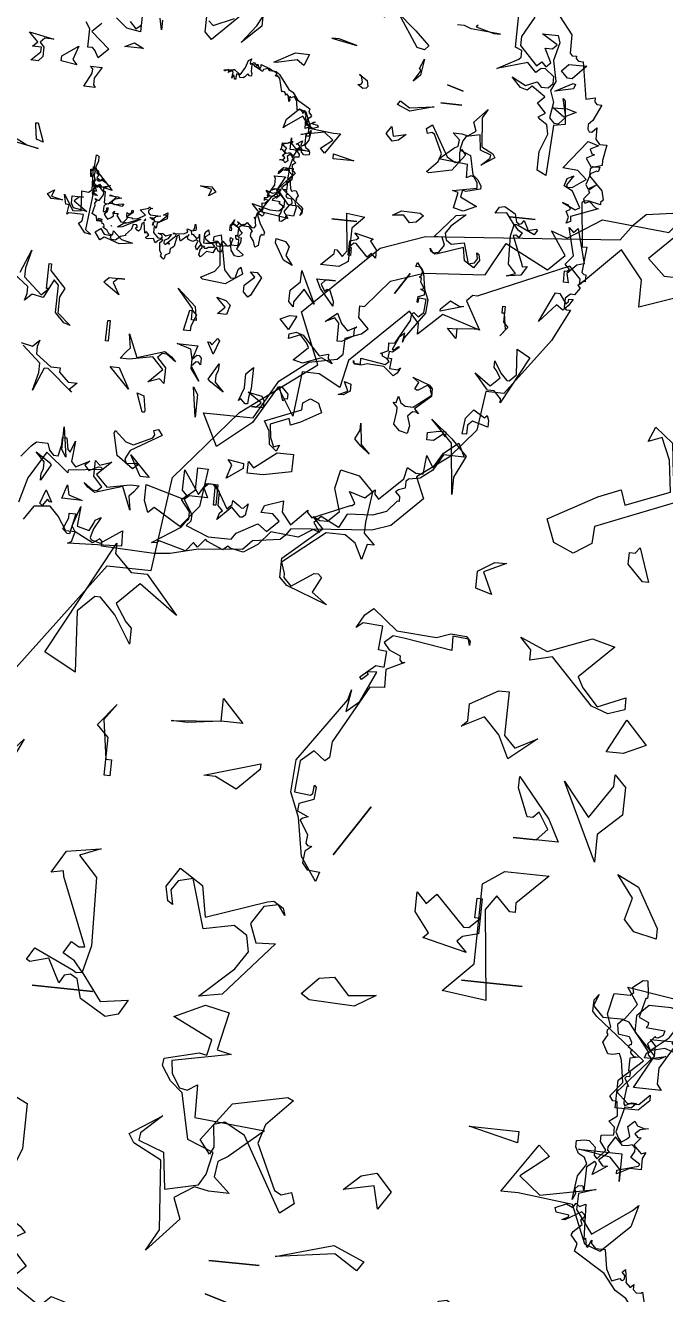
# Model space of a CAD drawing. Header units: metres. Extents: x 329311 to 330425, y 7396637 to 7397287.
# Drawn here: x 329850.169 to 329850.82, y 7397024.971 to 7397026.262 of the extents above; entities that cross this region are included whole.
import ezdxf

# ---------------------------------------------------------------- set-up
doc = ezdxf.new("R2010")
doc.units = ezdxf.units.M
doc.linetypes.add('CACHE2', pattern=[4.7625, 3.175, -1.5875])
doc.layers.get('0').update_dxf_attribs({"lineweight": 18})
for name, color, linetype, lineweight in [('ARBRE', 251, 'Continuous', 13), ('AXES+POTEAUX', 6, 'CACHE2', 13), ('PA6_TEXTO', 3, 'Continuous', 18)]:
    doc.layers.add(name, color=color, linetype=linetype, lineweight=lineweight)
doc.layers.add('VEGETAIS', color=3, linetype='Continuous')
doc.styles.add('200 Médio', font='arial.ttf', dxfattribs={"height": 0.75})
doc.styles.add('ARIAL', font='ARIAL', dxfattribs={"height": 0.2})
doc.dimstyles.new('AQ250', dxfattribs={"dimscale": 10, "dimtxt": 0.05, "dimasz": 0.03, "dimexe": 0.03, "dimexo": 0.025, "dimgap": 0.025, "dimtad": 1, "dimzin": 0, "dimdsep": 46, "dimtxsty": 'ARIAL', "dimblk": 'ARCHTICK', "dimcen": 0.09, "dimdle": 0.03, "dimclrt": 7, "dimadec": 0, "dimazin": 0, "dimtfac": 1, "dimtix": 1, "dimtmove": 2, "dimatfit": 3, "dimldrblk": 'OPEN90', "dimfxl": 1, "dimtvp": 1, "dimtolj": 1, "dimtzin": 0, "dimarcsym": 0})
pattern_1 = [(341.96263, (329827.33868, 7397103.38185), (0.0540704, 0.16604302), [0.127, -0.047625]), (71.96263, (329827.33868, 7397103.38185), (-0.16604302, 0.0540704), [0.127, -0.047625])]

# ---------------------------------------------------------------- blocks, each defined once
blk = doc.blocks.new('_ArchTick')
at = {"color": 0, "linetype": 'ByBlock', "const_width": 0.15}
blk.add_lwpolyline([(-0.5, -0.5), (0.5, 0.5)], dxfattribs=at)
blk = doc.blocks.new('*D15')
at = {"layer": 'Defpoints', "color": 0, "transparency": 16777216}
for p in [(329810.4416, 7397026.3875), (329868.8226, 7397007.3763), (329868.3823, 7397006.0244)]:
    blk.add_point(p, dxfattribs=at)
at = {"layer": 'PA6_TEXTO', "color": 0, "lineweight": -2, "transparency": 16777216}
for p, q in [((329810.3642, 7397026.1498), (329809.9085, 7397024.7504)), ((329809.7161, 7397025.1286), (329868.6676, 7397005.9315)), ((329868.7452, 7397007.1386), (329868.2895, 7397005.7392))]:
    blk.add_line(p, q, dxfattribs=at)
at = {"layer": 'PA6_TEXTO', "color": 0, "lineweight": -2, "transparency": 16777216, "xscale": 0.3, "yscale": 0.3, "zscale": 0.3}
for p, rotation in [((329810.0014, 7397025.0357), 161.9626347684521), ((329868.3823, 7397006.0244), 341.9626347684521)]:
    blk.add_blockref('_ArchTick', p, dxfattribs=dict(at, rotation=rotation))
at = {"layer": 'PA6_TEXTO', "color": 7, "transparency": 16777216, "insert": (329839.3878, 7397016.1319), "char_height": 0.75, "attachment_point": 5, "rotation": 341.9626, "style": '200 Médio'}
blk.add_mtext('\\A1;61.40', dxfattribs=at)
blk = doc.blocks.new('_Open90')
at = {"color": 0, "linetype": 'ByBlock', "lineweight": -2}
for p, q in [((-0.5, 0.5), (0, 0)), ((0, 0), (-1, 0)), ((0, 0), (-0.5, -0.5))]:
    blk.add_line(p, q, dxfattribs=at)
blk = doc.blocks.new('WMF26', base_point=(0, 0.0008))
at = {"color": 85}
for points in [[(7.3226, -0.1836), (7.3588, -0.2206), (7.4617, -0.1474), (7.7449, -0.2857), (7.8833, -0.2857), (8.0216, -0.4965), (8.1591, -0.6356), (8.4069, -0.6051), (8.5452, -0.3952)], [(1.3198, -8.9165), (1.0357, -8.5666), (1.0357, -8.2908), (0.9995, -8.2546), (0.9345, -8.2546), (0.9345, -8.2183), (0.8974, -8.1813), (0.825, -8.1813), (0.7237, -7.6214), (0.5846, -7.6577), (0.5846, -7.5918), (0.5483, -7.5556), (0.4759, -7.5556), (0.5846, -7.3078), (0.6496, -7.2427), (0.6496, -7.1703), (0.6208, -7.1332), (0.5846, -7.1332), (0.5121, -7.2065), (0.5121, -7.0319), (0.4462, -6.9595), (0.3376, -6.9595), (0.3738, -6.7191), (0.3738, -6.6458), (0.4759, -6.6096), (0.5121, -6.6096), (0.5483, -6.5734), (0.5483, -6.4713), (0.3376, -6.2605), (0.3013, -6.1222), (0.3376, -6.0851), (0.3376, -6.0489), (0.5121, -6.0851), (0.5846, -6.0851), (0.6208, -6.0489), (0.5483, -5.387), (0.4759, -5.387), (0.5121, -5.0016), (0.4759, -4.972), (0.4462, -4.972), (0.4462, -4.8633), (0.4759, -4.8633), (0.5483, -4.7975), (0.5121, -4.7612), (0.5846, -4.6517), (0.6496, -4.6517), (0.7237, -4.5867), (0.7237, -4.4484), (0.6866, -4.4122), (0.6208, -4.4122), (0.8612, -3.9239), (1.4943, -3.0512), (1.771, -3.0512), (1.8434, -2.4543), (2.2221, -2.0031), (2.6807, -1.654), (2.5424, -1.3338), (2.6445, -1.2317), (2.9936, -0.8826), (3.2694, -0.7805), (4.492, -0.6718), (4.5653, -0.5689), (4.6377, -0.4965), (5.0527, -0.4314), (5.191, -0.2857), (5.8604, -0.2206), (6.2753, -0.1111), (6.5223, -0.0815), (7.3226, -0.1111), (7.3226, -0.1836), (7.3226, -0.1836)]]:
    blk.add_lwpolyline(points, dxfattribs=at)
at = {"color": 63}
for points in [[(7.7449, -0.2857), (7.796, -0.3738), (7.6955, -0.6776), (7.7211, -0.3754), (7.5325, -0.326), (7.4749, -0.4438), (7.4617, -0.4932), (7.3736, -0.5442), (7.4699, -0.3623), (7.5062, -0.2231), (7.4881, -0.1918), (7.3481, -0.1548), (7.0303, -0.3746), (7.0221, -0.1433), (7.8404, -0.1029), (7.7836, -0.1358), (7.7449, -0.2857), (7.7449, -0.2857)], [(6.5001, -0.2462), (6.5734, -0.2462), (6.1518, -0.522), (6.0777, -0.6315), (6.0489, -0.6611), (6.0489, -0.7698), (6.188, -0.9443), (6.1156, -1.0094), (6.188, -1.0827), (6.188, -1.3955), (5.9402, -1.0464), (5.8381, -1.221), (5.7006, -1.221), (5.489, -0.8711), (5.4166, -0.9443), (5.4166, -1.0094), (5.3145, -0.9443), (5.2783, -0.9081), (5.2421, -0.9081), (5.1762, -0.9806), (5.2058, -0.806), (5.2421, -0.7698), (5.2783, -0.7698), (5.4166, -0.9081), (5.6274, -0.6973), (5.5903, -0.806), (5.5541, -0.8348), (5.6274, -0.9081), (5.6274, -1.1189), (5.7295, -1.221), (5.8019, -1.221), (5.8744, -1.1551), (5.8019, -1.0094), (6.0777, -1.0094), (6.1518, -0.9443), (6.0127, -0.7336), (6.0127, -0.6315), (6.0777, -0.5582), (5.7295, -0.4199), (5.3804, -0.4199), (5.3145, -0.522), (5.0016, -0.6973), (4.8559, -0.5944), (4.6814, -0.7698), (4.7909, -0.8711), (4.9654, -0.8711), (4.9292, -0.9806), (4.6517, -1.0827), (4.6517, -0.9081), (4.5068, -0.7336), (4.2664, -0.9806), (4.2664, -0.9443), (4.194, -0.8711), (3.6333, -1.1189), (3.6045, -1.1189), (3.5683, -1.1551), (3.6695, -1.3297), (3.4299, -1.2572), (3.2842, -1.3955), (3.2842, -1.3297), (3.2192, -1.2572), (2.8693, -1.6063), (2.833, -1.7808), (2.6947, -1.7084), (2.586, -1.7084), (2.5572, -1.9924), (2.4469, -1.8171), (2.3094, -2.0575), (2.1349, -2.2032), (2.0986, -2.232), (1.9957, -2.0287), (2.3094, -2.0287), (2.4469, -1.7808), (2.6223, -1.6433), (2.7968, -1.6063), (2.833, -1.5701), (2.833, -1.4688), (2.9343, -1.4317), (2.9722, -1.3955), (2.9055, -1.3297), (2.9055, -1.2572), (2.9343, -1.2572), (3.0808, -1.0827), (3.2842, -1.0094), (3.6695, -0.9806), (3.779, -0.7698), (4.0557, -0.9081), (4.1577, -0.806), (4.0557, -0.6611), (4.1577, -0.6973), (4.3685, -0.5582), (4.7909, -0.5944), (4.9654, -0.3837), (5.1762, -0.2462), (5.3804, -0.2824), (5.4166, -0.3112), (5.489, -0.2462), (5.7295, -0.3474), (5.7657, -0.3837), (5.8744, -0.2462), (5.9402, -0.3112), (6.0489, -0.1729), (6.4639, -0.2824), (6.5001, -0.2462), (6.5001, -0.2462)], [(8.6794, -1.3404), (8.5419, -1.5157), (8.4686, -1.5816), (8.2941, -1.5816), (8.2579, -1.4795), (8.192, -1.4062), (8.1195, -1.4062), (8.0833, -1.5816), (8.0833, -1.6903), (8.0175, -1.6903), (7.9812, -1.5157), (7.945, -1.4795), (7.8791, -1.654), (7.9088, -1.3404), (7.8429, -1.2679), (7.6321, -1.3774), (7.7046, -1.3041), (7.6321, -1.2317), (7.4938, -1.3041), (7.4576, -1.3041), (7.4205, -1.2679), (7.945, -1.2029), (7.945, -1.1666), (8.2941, -1.4424), (8.5419, -1.0275), (8.6432, -0.643)], [(5.3112, -1.5083), (5.5508, -1.3338), (5.4849, -1.5445), (5.5508, -1.6178), (5.3112, -1.5808), (5.3112, -1.5083), (5.3112, -1.5083)], [(7.2929, -1.8805), (7.1217, -1.724), (7.0023, -1.6894), (6.7191, -1.8286), (6.6969, -1.8747), (6.7183, -1.9373), (6.6499, -1.9611), (6.5816, -1.8772), (7.0394, -1.5997), (7.1077, -1.4671), (7.0838, -1.398), (6.943, -1.4169), (6.8969, -1.3947), (6.9801, -1.3264), (7.2279, -1.5017), (7.3102, -1.8426), (7.2929, -1.8805), (7.2929, -1.8805)], [(4.217, -2.4683), (4.52, -2.2962), (4.6624, -2.2378), (4.6945, -2.3316), (4.9712, -2.2188), (4.9457, -2.0188), (4.8847, -1.8821), (4.7991, -1.9175), (4.8386, -1.8228), (4.9522, -1.9109), (4.9778, -2.111), (5.065, -2.2584), (4.5184, -2.4856), (4.5126, -2.5934), (4.4031, -2.6651), (4.2747, -2.6116), (4.217, -2.4683), (4.217, -2.4683)], [(3.6695, -2.1307), (3.6045, -2.2682), (3.6045, -2.3786), (3.5683, -2.0575), (3.4299, -1.92), (3.5683, -2.0287), (3.6695, -2.1307), (3.6695, -2.1307)], [(2.586, -2.3415), (2.4107, -2.3786), (2.3094, -2.3786), (2.3094, -2.3053), (2.3456, -2.3415), (2.4839, -2.232), (2.586, -2.232), (2.586, -2.3415), (2.586, -2.3415)], [(6.1156, -2.2032), (6.188, -2.6618), (6.1156, -2.5523), (6.1156, -2.2032), (6.1156, -2.2032)], [(6.887, -2.2353), (6.887, -2.1991), (6.9233, -2.1991), (7.0262, -2.4831), (6.9233, -2.4469), (6.887, -2.2353), (6.887, -2.2353)], [(3.1064, -2.4148), (3.0817, -2.6074), (3.0817, -2.6766), (3.1508, -2.7466), (3.1064, -2.7466), (3.0817, -2.8446), (3.0323, -2.7466), (2.9631, -2.7013), (2.8437, -2.7013), (2.5819, -2.9137), (2.6066, -2.9829), (2.6066, -3.0076), (2.656, -3.057), (2.7943, -2.9631), (2.819, -2.9631), (2.8437, -2.9829), (2.7943, -3.0817), (2.8931, -3.1517), (2.6313, -3.057), (2.5819, -3.0076), (2.5819, -2.889), (2.819, -2.6766), (2.7499, -2.6074), (2.7943, -2.6272), (2.8437, -2.6272), (2.9129, -2.558), (2.8684, -2.4148), (2.8931, -2.2954), (3.0125, -2.3209), (3.1064, -2.4148), (3.1064, -2.4148)], [(2.0328, -2.6181), (1.9233, -2.7565), (1.7495, -2.6544), (1.7125, -2.6906), (1.6837, -2.6181), (1.6837, -2.5161), (1.9233, -2.5819), (1.9957, -2.5161), (1.9957, -2.3786), (2.0624, -2.3786), (2.0328, -2.6181), (2.0328, -2.6181)], [(8.8572, -3.0553), (8.6819, -3.0191), (8.5806, -3.1212), (8.6094, -3.0191), (8.6094, -2.9104), (8.3698, -2.7359), (8.2307, -2.7359), (8.2307, -2.67), (8.0858, -2.5317), (7.9475, -2.5317), (8.0561, -2.423), (8.0199, -2.3868), (8.4061, -2.7062), (8.4711, -2.7062), (8.6094, -2.3572), (8.5436, -2.6338), (8.5436, -2.7721), (8.821, -3.0191)], [(5.3433, -2.5885), (5.3433, -2.4872), (5.3804, -2.4872), (5.4528, -2.5523), (5.489, -2.5235), (5.4166, -2.7276), (5.4166, -2.9384), (5.3145, -3.0471), (5.3145, -2.7276), (5.3433, -2.5885), (5.3433, -2.5885)], [(7.1629, -2.5235), (7.4757, -2.8363), (7.3374, -2.8363), (7.1629, -2.5235), (7.1629, -2.5235)], [(4.7547, -2.698), (4.7547, -2.6247), (4.7909, -2.6247), (4.8197, -2.5885), (4.893, -2.8001), (4.8559, -2.8001), (4.7547, -2.698), (4.7547, -2.698)], [(5.8678, -2.8726), (5.8678, -2.7639), (5.7295, -2.6247), (5.9402, -2.7639), (5.9765, -2.8001), (5.8381, -3.0471), (5.8381, -2.9384), (5.8678, -2.8726), (5.8678, -2.8726)], [(6.6754, -3.15), (6.5659, -3.0759), (6.5001, -3.0109), (6.6392, -3.1121), (6.7117, -3.1121), (6.7767, -3.0471), (6.6392, -2.9022), (6.6392, -2.6618), (6.7117, -2.7276), (6.8862, -2.6618), (6.6754, -2.8726), (6.85, -3.0471), (7.1991, -2.9746), (7.3374, -2.9746), (7.2641, -3.0759), (7.1991, -3.15), (7.2353, -3.36), (7.0904, -3.0109), (6.6754, -3.15), (6.6754, -3.15)], [(6.2531, -3.0759), (6.188, -3.1426), (6.1518, -3.1426), (6.1156, -3.1055), (6.1156, -3.0035), (6.1518, -3.0397), (6.188, -3.0397), (6.2531, -2.9672), (6.1156, -2.7565), (6.2531, -2.931), (6.2531, -3.0759), (6.2531, -3.0759)], [(1.6475, -3.0759), (1.7495, -3.0759), (1.9595, -3.3163), (1.7125, -3.1426), (1.5742, -3.2801), (1.6475, -3.3896), (1.6837, -3.4258), (1.6837, -3.5271), (1.5742, -3.3534), (1.4721, -3.2513), (1.4359, -3.2513), (1.3346, -3.3534), (1.3634, -3.7387), (1.1601, -3.63), (1.538, -2.9022), (1.538, -2.9672), (1.6475, -3.0759), (1.6475, -3.0759)], [(6.2531, -3.0759), (6.2893, -3.2225), (6.5001, -3.2875), (6.188, -3.2875), (6.2531, -3.0759), (6.2531, -3.0759)], [(2.8569, -4.5002), (2.791, -4.3446), (2.805, -4.1405), (3.0874, -3.7321), (3.1055, -3.6671), (3.0825, -3.8054), (3.164, -3.7346), (3.2513, -3.5394), (3.1879, -3.5452), (3.1994, -3.56), (3.1607, -3.5946), (3.1484, -3.5806), (3.2406, -3.4991), (3.2933, -3.5032), (3.2999, -3.4036), (3.248, -3.3995), (3.2587, -3.2472), (3.1327, -3.2389), (3.0932, -3.2727), (3.1385, -3.1887), (3.192, -3.1426), (3.3493, -3.2669), (3.602, -3.2842), (3.6909, -3.2513), (3.7905, -3.2579), (3.8152, -3.2859), (3.8136, -3.3122), (3.8029, -3.2719), (3.7033, -3.2653), (3.7074, -3.355), (3.4077, -3.3106), (3.3311, -3.3023), (3.2776, -3.3493), (3.3147, -3.3912), (3.3871, -3.4225), (3.3879, -3.4464), (3.4003, -3.4604), (3.4209, -3.4612), (3.3056, -3.5172), (3.3106, -3.6316), (3.2183, -3.6382), (3.0183, -4.0046), (3.0117, -4.1042), (2.9837, -4.1289), (2.9104, -4.0738), (2.8289, -4.1446), (2.8149, -4.3438), (2.917, -4.3537), (2.931, -4.3413), (2.9351, -4.2887), (2.9475, -4.3027), (2.9401, -4.3784), (2.8495, -4.413), (2.8462, -4.4599), (2.9178, -4.4912), (2.8833, -4.5019), (2.8693, -4.5142), (2.9236, -4.6048), (2.9195, -4.6575), (2.9318, -4.6715), (2.959, -4.6731), (2.9187, -4.7077), (2.9112, -4.7835), (2.9458, -4.823), (3.0249, -4.8287), (3.0043, -4.8913), (2.9005, -4.7431), (2.8569, -4.5002), (2.8569, -4.5002)], [(5.9402, -3.1862), (6.0415, -3.36), (6.0127, -3.36), (5.9765, -3.3237), (5.904, -3.4258), (5.8678, -3.397), (5.9402, -3.1862), (5.9402, -3.1862)], [(6.2531, -3.7461), (6.3255, -3.5715), (6.3255, -3.4983), (6.4276, -3.4983), (6.3618, -3.8111), (6.3255, -3.8111), (6.2531, -3.7461), (6.2531, -3.7461)], [(6.3255, -3.8408), (6.5734, -4.1248), (6.2893, -3.877), (6.2531, -3.6662), (6.3255, -3.6662), (6.3255, -3.8408), (6.3255, -3.8408)], [(4.8477, -3.6769), (4.986, -3.8227), (4.8477, -3.8877), (4.739, -3.8877), (4.8477, -3.6769), (4.8477, -3.6769)], [(2.3094, -3.9494), (2.0986, -3.9783), (1.9957, -3.9783), (2.3094, -3.9494), (2.3094, -3.8045), (2.4469, -3.9494), (2.3094, -3.9494), (2.3094, -3.9494)], [(5.8381, -3.9132), (5.9765, -4.0515), (5.8381, -4.0153), (5.7657, -3.9494), (5.8019, -3.8045), (5.9402, -3.8045), (5.8381, -3.9132), (5.8381, -3.9132)], [(1.6219, -8.7782), (1.7965, -8.4653), (1.7965, -8.327), (1.5198, -8.043), (1.4466, -8.1154), (1.3815, -8.043), (1.3091, -8.1154), (1.4178, -8.327), (1.3091, -8.327), (1.2432, -8.3929), (1.4836, -8.5378), (1.2432, -8.5378), (1.207, -8.4291), (1.2728, -8.1525), (1.207, -7.8396), (1.2728, -7.6939), (1.207, -7.5193), (1.2432, -7.2789), (1.1708, -7.2065), (1.0975, -7.2065), (0.9962, -7.3152), (1.0687, -7.5918), (1.0324, -7.5556), (0.9962, -7.2065), (1.1708, -7.1703), (1.207, -6.4054), (1.3453, -6.4713), (1.3453, -6.7553), (1.2432, -7.0319), (1.2728, -7.1703), (1.3815, -7.2427), (1.4178, -7.2789), (1.3091, -7.344), (1.4466, -7.4905), (1.3453, -7.5918), (1.5561, -7.7301), (1.6219, -7.6643), (1.7306, -7.6939), (1.8689, -7.8396), (1.6582, -7.7301), (1.4836, -7.8034), (1.4178, -7.7301), (1.3091, -7.7301), (1.2432, -7.8034), (1.2432, -7.9055), (1.3815, -8.0142), (1.4466, -8.0142), (1.5198, -7.9417), (1.6582, -8.0792), (2.1167, -7.9417), (1.7965, -8.1154), (1.7677, -8.1525), (1.7677, -8.2546), (1.8689, -8.2908), (1.8689, -8.8869)], [(2.465, -8.5666), (2.4955, -8.5378), (2.2188, -8.4653), (2.1167, -8.4653), (2.5679, -8.5016), (2.6692, -8.5378), (2.7787, -8.5378)], [(1.6112, -4.2623), (1.6475, -4.2623), (1.6475, -4.3644), (1.6112, -4.3644), (1.6112, -4.1248), (1.538, -4.0515), (1.6475, -3.9132), (1.5742, -4.0153), (1.6112, -4.2623), (1.6112, -4.2623)], [(7.4938, -4.1767), (7.5663, -4.1042), (7.4576, -3.9289), (7.6684, -4.068), (7.7046, -4.1042), (7.6321, -4.1767), (7.3917, -4.1767), (7.4938, -4.1767), (7.4938, -4.1767)], [(4.6723, -4.3101), (4.8115, -4.0993), (4.8115, -4.0268), (4.8839, -4.0993), (4.8839, -4.273), (4.739, -4.4122), (4.739, -4.5867), (4.4986, -4.0993), (4.6723, -4.3101), (4.6723, -4.3101)], [(4.3603, -4.4846), (4.4253, -4.4122), (4.3603, -4.3101), (4.3241, -4.3463), (4.2878, -4.3463), (4.2146, -4.1717), (4.2146, -4.0993), (4.4253, -4.3463), (4.4986, -4.4846), (4.2146, -4.4846), (4.3603, -4.4846), (4.3603, -4.4846)], [(5.3351, -4.4122), (5.4734, -4.1355), (5.5096, -4.0993), (5.5821, -4.1717), (5.5821, -4.273), (5.4372, -4.4122), (5.5096, -4.4846), (5.4075, -4.4846), (5.3351, -4.4122), (5.3351, -4.4122)], [(0.811, -4.6484), (0.7015, -4.5027), (0.6644, -4.5398), (0.6644, -4.576), (0.5994, -4.576), (0.6644, -4.4739), (0.7377, -4.4006), (0.8398, -4.4739), (1.0868, -4.1899), (0.876, -4.6484), (0.811, -4.6484), (0.811, -4.6484)], [(3.304, -4.3875), (3.0973, -4.7127), (3.304, -4.3875), (3.304, -4.3875)], [(4.8889, -6.482), (4.8707, -6.4424), (4.8304, -6.4219), (4.8098, -6.3823), (4.8098, -6.342), (4.86, -6.3321), (4.8889, -6.3321), (4.9308, -6.3716), (4.9308, -6.4219), (4.9498, -6.4424), (5, -6.3823), (4.9605, -6.3321), (4.9605, -6.2918), (5.0395, -6.2819), (5.0395, -6.2317), (5, -6.1996), (5.0502, -6.1601), (5.0395, -6.0695), (5.0107, -6.0695), (4.9893, -6.0398), (5.0609, -5.9485), (5.0395, -5.8077), (5.0214, -5.7682), (4.9811, -5.7789), (4.9498, -5.7789), (4.9103, -5.7072), (4.9391, -5.6562), (4.9308, -5.6463), (4.9308, -5.6274), (4.9498, -5.606), (4.921, -5.5269), (4.9498, -5.3952), (5.0502, -5.3952), (5.0708, -5.3763), (5.0609, -5.345), (5.121, -5.2947), (5.1507, -5.2947), (5.1614, -5.3763), (5.1614, -5.4059), (5.1507, -5.4059), (5.121, -5.5269), (5.182, -5.5557), (5.182, -5.5771), (5.1712, -5.5878), (5.2915, -5.5961), (5.2832, -5.6274), (5.2519, -5.6463), (5.2412, -5.6463), (5.233, -5.6381), (5.2124, -5.6669), (5.191, -5.6891), (5.2124, -5.7286), (5.3227, -5.6381), (5.4232, -5.4767), (5.4232, -5.4454), (5.4421, -5.4265), (5.4026, -5.387), (5.4026, -5.3656), (5.4232, -5.345), (5.4635, -5.3656), (5.4734, -5.3763), (5.4923, -5.3557), (5.4421, -5.2248), (5.3631, -5.1037), (5.373, -5.0535), (5.4026, -5.0634), (5.4232, -5.0346), (5.4339, -4.8921), (5.4841, -4.8633), (5.5137, -4.9531), (5.564, -5.0239), (5.564, -5.0848), (5.5426, -5.1037), (5.6035, -5.1638), (5.7253, -5.1638), (5.755, -5.135), (5.736, -5.093), (5.6941, -5.0535), (5.7443, -5.0033), (5.7443, -4.9844), (5.7048, -4.9844), (5.7048, -4.9127), (5.755, -4.8123), (5.6545, -4.7324), (5.6545, -4.7118), (5.7146, -4.6904), (5.7756, -4.7011), (5.8365, -4.7826), (5.8447, -4.8419), (5.9657, -4.8337), (5.9765, -4.7621), (5.9954, -4.7324), (6.0267, -4.7407), (6.0662, -4.8016), (6.1074, -4.7118), (6.2078, -4.7217), (6.2893, -4.632), (6.3181, -4.6616), (6.2975, -4.7514), (6.2786, -4.7719), (6.2786, -4.7909), (6.3082, -4.8123), (6.3576, -4.7324), (6.3791, -4.7826), (6.3576, -4.8526), (6.3478, -4.8633), (6.3791, -4.8839), (6.4293, -4.8526), (6.4984, -4.8732), (6.519, -4.9234), (6.6096, -4.8419), (6.6203, -4.8419), (6.6409, -4.9234), (6.6705, -4.9127), (6.7001, -4.7514), (6.7314, -4.7217), (6.7602, -4.7118), (6.7602, -4.6402), (6.8212, -4.6007), (6.8319, -4.5505), (6.8418, -4.5398), (6.8607, -4.5505), (6.892, -4.5818), (6.8821, -4.6114), (6.9109, -4.6616), (6.9216, -4.7514), (6.9216, -4.7826), (6.8821, -4.8222), (6.901, -4.8419), (6.9718, -4.8016), (6.9718, -4.7909), (6.9932, -4.7719), (7.0229, -4.8337), (7.1019, -4.8222), (7.134, -4.8222), (7.1439, -4.8337), (7.1439, -4.8419), (7.1019, -4.8839), (7.1439, -4.9234), (7.1629, -4.9028), (7.1941, -5.0634), (7.2238, -5.0428), (7.2345, -4.9531), (7.2633, -4.9234), (7.2839, -4.9341), (7.3135, -4.9629), (7.2839, -4.9926), (7.3028, -5.0132), (7.353, -5.0132), (7.3744, -4.9424), (7.4543, -4.8526), (7.4543, -4.8337), (7.5259, -4.8123), (7.5967, -4.7514), (7.6552, -4.7514), (7.6766, -4.7826), (7.6659, -4.8222), (7.7054, -4.8337), (7.7367, -4.8839), (7.8059, -4.9234), (7.7869, -4.9424), (7.7976, -4.9737), (7.8273, -4.9844), (7.8273, -5.0033), (7.8775, -5.0132), (7.9071, -5.0132), (7.9178, -5.0741), (7.9886, -5.1136), (7.9574, -5.2437), (7.9681, -5.2758), (7.9384, -5.3153), (7.9681, -5.345), (7.9277, -5.326), (7.8989, -5.326), (7.8478, -5.4158), (7.8478, -5.4561), (7.9277, -5.5376), (7.9491, -5.5162), (7.9681, -5.5376), (7.9886, -5.5162), (7.9574, -5.4561), (7.9886, -5.4561), (8.0076, -5.4372), (7.9384, -5.3952), (8.0076, -5.3952), (8.0183, -5.4265), (7.9993, -5.5063), (8.0183, -5.5961), (7.9993, -5.6381), (8.0183, -5.6891), (8.0076, -5.7575), (8.0282, -5.7789), (8.0496, -5.7789), (8.0784, -5.7476), (8.0578, -5.6669), (8.0685, -5.6784), (8.0784, -5.7789), (8.0282, -5.7896), (8.0183, -6.0086), (7.9779, -5.9896), (7.9779, -5.9081), (8.0076, -5.8291), (7.9993, -5.7896), (7.9681, -5.7682), (7.9574, -5.7575), (7.9886, -5.7393), (7.9491, -5.6973), (7.9779, -5.6669), (7.9178, -5.6274), (7.8989, -5.6463), (7.8668, -5.6381), (7.8273, -5.5961), (7.8882, -5.6274), (7.9384, -5.606), (7.9574, -5.6274), (7.9886, -5.6274), (8.0076, -5.606), (8.0076, -5.5771), (7.9681, -5.5459), (7.9491, -5.5459), (7.9277, -5.5664), (7.8882, -5.5269), (7.7556, -5.5664), (7.8478, -5.5162), (7.8561, -5.5063), (7.8561, -5.4767), (7.8273, -5.466), (7.8273, -5.2947), (7.7976, -5.2865), (7.7663, -5.2865), (7.6552, -5.387), (7.647, -5.3952), (7.7268, -5.4158), (7.7556, -5.4158), (7.6264, -5.4059), (7.5967, -5.3952), (7.5655, -5.3952), (7.6659, -5.3656), (7.7054, -5.326), (7.7054, -5.3054), (7.6659, -5.2865), (7.5547, -5.3054), (7.5259, -5.3054), (7.5547, -5.2651), (7.7161, -5.2947), (7.7869, -5.2758), (7.8059, -5.2651), (7.8273, -5.2437), (7.8273, -5.1638), (7.7869, -5.1638), (7.777, -5.1935), (7.777, -5.2248), (7.7556, -5.2248), (7.7663, -5.1638), (7.8059, -5.1243), (7.777, -5.0848), (7.7474, -5.0535), (7.6972, -5.0848), (7.6659, -5.1136), (7.6766, -5.1638), (7.6552, -5.1852), (7.6659, -5.154), (7.5967, -5.154), (7.6157, -5.1243), (7.5465, -5.0346), (7.5045, -5.0346), (7.4543, -5.093), (7.465, -5.1433), (7.465, -5.1852), (7.4354, -5.1638), (7.4033, -5.1852), (7.395, -5.1935), (7.395, -5.2248), (7.3744, -5.2248), (7.3744, -5.1935), (7.4543, -5.1243), (7.4543, -5.1136), (7.3744, -5.1136), (7.3843, -5.1037), (7.3028, -5.1037), (7.1843, -5.1745), (7.274, -5.2437), (7.1439, -5.2865), (7.134, -5.3054), (7.1126, -5.2865), (7.0838, -5.2865), (7.1126, -5.2758), (7.1439, -5.2437), (7.1439, -5.2141), (7.1126, -5.1852), (6.9513, -5.1852), (7.0229, -5.1638), (7.0517, -5.135), (7.0517, -5.1136), (7.0336, -5.093), (6.9611, -5.093), (6.8508, -5.2042), (6.9109, -5.2042), (6.8508, -5.2437), (6.8508, -5.154), (6.9932, -5.0741), (7.0015, -4.9926), (7.0229, -5.0239), (7.0336, -5.0239), (7.0336, -4.9234), (6.9611, -4.8526), (6.9216, -4.8526), (6.9109, -4.8419), (6.892, -4.8732), (6.9109, -4.9028), (6.9611, -4.9234), (6.892, -4.9234), (6.8418, -4.8921), (6.771, -4.9234), (6.7602, -4.9234), (6.8105, -4.8526), (6.8607, -4.8222), (6.8607, -4.7826), (6.8418, -4.7621), (6.71, -4.8921), (6.7001, -4.8921), (6.6911, -4.9028), (6.6911, -4.9341), (6.71, -4.9424), (6.7413, -4.9424), (6.5808, -4.9531), (6.519, -4.9844), (6.5297, -5.0132), (6.5297, -5.0346), (6.4688, -5.0132), (6.44, -5.0132), (6.4186, -5.0535), (6.4186, -5.1136), (6.4079, -5.1136), (6.398, -5.0535), (6.398, -5.0239), (6.4688, -5.0033), (6.4581, -4.9629), (6.4482, -4.9531), (6.44, -4.9629), (6.3791, -4.9028), (6.3576, -4.9127), (6.3395, -4.9341), (6.3395, -4.9737), (6.3288, -4.8633), (6.2893, -4.8123), (6.2786, -4.8016), (6.2473, -4.8016), (6.2473, -4.7909), (6.258, -4.7826), (6.2391, -4.7719), (6.2078, -4.7719), (6.1889, -4.7909), (6.0967, -4.8016), (6.0884, -4.8123), (6.1279, -4.8526), (6.2284, -4.8419), (6.258, -4.8419), (6.258, -4.9926), (6.2391, -5.0239), (6.2078, -5.0535), (6.1889, -4.9844), (6.2473, -4.9424), (6.2391, -4.9127), (6.1675, -4.8633), (6.0884, -4.8732), (6.0769, -4.8839), (6.0563, -4.8839), (6.0769, -4.8526), (6.0563, -4.8222), (5.9954, -4.8222), (5.9872, -4.8839), (5.9765, -4.8921), (5.9765, -4.9028), (5.9056, -4.8419), (5.876, -4.8419), (5.8447, -4.8732), (5.8653, -4.9234), (5.8653, -4.9737), (5.8258, -4.9531), (5.8447, -4.8839), (5.8447, -4.8633), (5.755, -4.8633), (5.736, -4.8839), (5.736, -4.9531), (5.7649, -4.9531), (5.7863, -4.9737), (5.7863, -5.0132), (5.755, -5.0033), (5.755, -5.1243), (5.8365, -5.1745), (5.8447, -5.1745), (5.876, -5.1433), (5.8653, -5.1037), (5.8653, -5.0741), (5.8867, -5.0741), (5.8867, -5.1638), (5.8653, -5.1745), (5.8258, -5.2437), (5.8447, -5.2042), (5.8447, -5.1852), (5.7945, -5.1638), (5.7863, -5.1638), (5.7649, -5.1852), (5.7649, -5.2042), (5.7863, -5.2248), (5.7146, -5.1745), (5.6941, -5.1935), (5.6751, -5.1852), (5.6356, -5.2248), (5.564, -5.154), (5.5236, -5.154), (5.503, -5.1852), (5.5137, -5.2437), (5.5137, -5.2758), (5.5426, -5.3153), (5.5236, -5.2865), (5.4923, -5.3952), (5.4841, -5.387), (5.4528, -5.4265), (5.4841, -5.4561), (5.4734, -5.4561), (5.4528, -5.4372), (5.4339, -5.4561), (5.4421, -5.5162), (5.4421, -5.5459), (5.4026, -5.5459), (5.3631, -5.5878), (5.3837, -5.606), (5.4232, -5.5878), (5.4026, -5.606), (5.4232, -5.6274), (5.373, -5.6381), (5.3417, -5.6669), (5.3837, -5.7179), (5.4026, -5.7393), (5.3022, -5.7072), (5.2223, -5.7286), (5.2017, -5.7476), (5.2017, -5.7575), (5.2223, -5.7789), (5.3129, -5.7575), (5.2725, -5.7789), (5.182, -5.7789), (5.191, -5.7476), (5.2017, -5.7393), (5.0609, -5.5664), (5.0214, -5.5557), (4.9893, -5.5878), (5, -5.6463), (5.0708, -5.6562), (5.0897, -5.6891), (5.0897, -5.7072), (5.0815, -5.7072), (5.0708, -5.7179), (5.1004, -5.7393), (5.0897, -5.7476), (5.0897, -5.7575), (5.1111, -5.7789), (5.14, -5.7789), (5.0897, -5.7896), (5.0897, -5.8686), (5.1004, -5.8793), (5.1004, -5.9081), (5.0815, -5.9081), (5.0708, -5.9188), (5.1004, -5.969), (5.0897, -5.969), (5.0815, -6.0489), (5.0815, -6.0802), (5.0897, -6.0901), (5.1317, -6.0695), (5.1614, -6.0695), (5.1317, -6.0999), (5.0897, -6.0999), (5.0502, -6.2605), (5.0708, -6.3), (5.0897, -6.3214), (5.121, -6.3), (5.14, -6.2819), (5.121, -6.221), (5.1614, -6.1815), (5.182, -6.2103), (5.2223, -6.221), (5.2519, -6.221), (5.2017, -6.2317), (5.1712, -6.2605), (5.191, -6.2819), (5.2124, -6.2819), (5.191, -6.3107), (5.1712, -6.3321), (5.2223, -6.3823), (5.2519, -6.3716), (5.233, -6.4112), (5.233, -6.482), (5.1614, -6.482), (5.0815, -6.5231), (5.0815, -6.5009), (5.2124, -6.4614), (5.2223, -6.4507), (5.1614, -6.4112), (5.182, -6.3716), (5.182, -6.3502), (5.1614, -6.3321), (5.1317, -6.342), (5.1004, -6.342), (5.0502, -6.2918), (5.0107, -6.3609), (5.0107, -6.3823), (5.0214, -6.3922), (4.9605, -6.4507), (4.9893, -6.482), (5.0214, -6.482), (4.9308, -6.5437), (4.9498, -6.4721), (4.9391, -6.4614), (4.9103, -6.482), (4.8889, -6.5009), (4.8889, -6.6524), (4.8806, -6.6236), (4.8493, -6.6236), (4.8304, -6.6442), (4.8386, -6.6738), (4.8205, -6.7133), (4.8386, -6.5627), (4.8889, -6.482), (4.8889, -6.482)], [(4.0524, -5.3013), (4.0524, -4.7958), (4.1833, -4.7044), (4.4657, -4.7044), (4.2747, -4.8946), (4.2747, -4.9539), (4.2425, -4.9539), (4.1503, -4.8625), (4.0853, -4.9539), (4.1503, -5.5236), (3.8696, -5.4907), (4.0524, -5.3013), (4.0524, -5.3013)], [(6.7915, -4.7909), (6.7817, -4.7909), (6.7817, -4.7719), (6.7915, -4.7719), (6.7915, -4.7909), (6.7915, -4.7909)], [(0.7739, -4.9975), (0.7377, -4.9975), (0.7015, -5.0272), (0.7739, -5.0996), (0.6644, -5.2371), (0.7739, -5.6595), (0.7015, -5.587), (0.6356, -5.6595), (0.4899, -5.1358), (0.5994, -5.0996), (0.7377, -4.9613), (0.7015, -4.823), (0.7739, -4.823), (0.7739, -4.9975), (0.7739, -4.9975)], [(1.6442, -5.4405), (1.6046, -5.6125), (1.7347, -5.783), (1.9109, -5.7566), (1.8558, -5.8521), (1.7759, -5.8735), (1.6104, -5.7772), (1.5775, -5.6578), (1.5322, -5.6315), (1.4927, -5.6422), (1.4639, -5.6932), (1.3865, -5.5467), (1.2679, -5.5788), (1.2473, -5.5673), (1.291, -5.4915), (1.547, -5.606), (1.5668, -5.6175), (1.6046, -5.6125), (1.5478, -5.5467), (1.4729, -5.503), (1.5165, -5.4273), (1.5668, -5.4561), (1.6046, -5.4512), (1.4268, -5.0255), (1.421, -4.9885), (1.3445, -5.0049), (1.426, -4.8642), (1.6055, -4.8329), (1.6425, -4.8279), (1.5108, -4.8798), (1.6318, -5.0091), (1.6442, -5.4405), (1.6442, -5.4405)], [(2.3481, -5.6858), (2.558, -5.4915), (2.6321, -5.3746), (2.6099, -5.275), (2.5243, -5.219), (2.3333, -5.2618), (2.2378, -4.9514), (2.1439, -4.9769), (2.1044, -5.0387), (2.125, -5.1284), (2.0937, -5.1095), (2.0739, -5.0189), (2.1521, -4.8963), (2.2995, -4.9901), (2.3374, -5.1869), (2.7186, -5.0502), (2.7581, -5.0412), (2.8199, -5.0799), (2.8347, -5.1243), (2.7894, -5.0609), (2.6988, -5.0807), (2.6247, -5.1968), (2.6717, -5.3137), (2.796, -5.3071), (2.4955, -5.6578), (2.3481, -5.6858), (2.3481, -5.6858)], [(3.7461, -5.1383), (3.6481, -5.014), (3.6481, -4.8897), (3.7132, -4.9555), (3.7724, -4.8897), (3.9626, -5.079), (3.9956, -5.079), (4.0606, -5.014), (4.0277, -5.014), (4.0277, -4.8897), (4.0606, -4.8897), (4.0606, -5.112), (3.9626, -5.1383), (3.9297, -5.1712), (3.9956, -5.2363), (3.7132, -5.1712), (3.7461, -5.1383), (3.7461, -5.1383)], [(6.4984, -4.9531), (6.5083, -4.9234), (6.4984, -4.9531), (6.4984, -4.9531)], [(7.5152, -4.9629), (7.5655, -4.9531), (7.586, -4.9531), (7.4757, -5.0346), (7.465, -5.0239), (7.2633, -5.1037), (7.2444, -5.1037), (7.5152, -4.9629), (7.5152, -4.9629)], [(7.6865, -4.9629), (7.6766, -4.9531), (7.6865, -4.9629), (7.6865, -4.9629)], [(7.8371, -5.0239), (7.8882, -5.0239), (7.8882, -5.0535), (7.8371, -5.0428), (7.8371, -5.0239), (7.8371, -5.0239)], [(7.0624, -5.0346), (7.0517, -5.0848), (7.0517, -5.0346), (7.0624, -5.0346), (7.0624, -5.0346)], [(7.1843, -5.0848), (7.1941, -5.093), (7.1736, -5.1136), (7.1843, -5.1037), (7.1843, -5.0848), (7.1843, -5.0848)], [(7.0624, -5.135), (7.0624, -5.1136), (7.1126, -5.1433), (7.0731, -5.1433), (7.0624, -5.135), (7.0624, -5.135)], [(3.0438, -5.6364), (2.9886, -5.601), (3.0907, -5.494), (3.1871, -5.4783), (3.2842, -5.5829), (3.4596, -5.5656), (3.3295, -5.6463), (3.0438, -5.6364), (3.0438, -5.6364)], [(6.1601, -5.6315), (6.2613, -5.5664), (6.2251, -5.6677), (6.3996, -5.7048), (6.2251, -5.7048), (6.1601, -5.6315), (6.1601, -5.6315)], [(5.2421, -5.7624), (5.2421, -5.6965), (5.2058, -5.6595), (5.3804, -5.6595), (5.2783, -5.8348), (5.2783, -5.9361), (5.3071, -5.9723), (5.1326, -5.9723), (5.2421, -5.7624), (5.2421, -5.7624)], [(0.5821, -6.8706), (0.5475, -6.8072), (0.5039, -6.794), (0.6241, -6.729), (0.5352, -6.6013), (0.4289, -6.6178), (0.4051, -6.6104), (0.4257, -6.5421), (0.4495, -6.5495), (0.5384, -6.5009), (0.5878, -6.3354), (0.5541, -6.272), (0.4322, -6.3412), (0.5401, -6.2465), (0.5236, -6.2152), (0.6018, -6.1115), (0.573, -6.0489), (0.5096, -6.0827), (0.4075, -5.9987), (0.3639, -5.9855), (0.7682, -5.8258), (0.764, -5.75), (0.8274, -5.7163), (0.7986, -5.8134), (0.8464, -5.9015), (0.783, -5.9361), (0.8184, -5.9946), (0.9106, -6.0226), (0.7089, -5.9353), (0.6447, -5.969), (0.7797, -6.2119), (0.9139, -6.2786), (0.8785, -6.3955), (0.7838, -6.4466), (0.8818, -6.2959), (0.8653, -6.2638), (0.7896, -6.2679), (0.592, -6.4103), (0.7319, -6.533), (0.9608, -6.5487), (0.6224, -6.9842), (0.4611, -6.9356), (0.5821, -6.8706), (0.5821, -6.8706)], [(1.2984, -5.7253), (1.6837, -5.7253), (1.2984, -5.7253), (1.2984, -5.7253)], [(3.0117, -6.2794), (2.8528, -6.4474), (2.8166, -6.5676), (2.9508, -6.8525), (2.9969, -6.8755), (3.0586, -6.8541), (3.0825, -6.9233), (2.9977, -6.9908), (2.7268, -6.5289), (2.5959, -6.4573), (2.5268, -6.4803), (2.5432, -6.6211), (2.5202, -6.6672), (2.4527, -6.5824), (2.6321, -6.3379), (2.9746, -6.2613), (3.0117, -6.2794), (3.0117, -6.2794)], [(3.5715, -6.7586), (3.3797, -6.8006), (3.4851, -6.7034), (3.5798, -6.6779), (3.6827, -6.7866), (3.6086, -6.9027), (3.5715, -6.7586), (3.5715, -6.7586)], [(5.8447, -7.6288), (5.8365, -7.619), (5.7863, -7.6503), (5.736, -7.6), (5.7253, -7.6083), (5.7253, -7.6288), (5.7146, -7.5893), (5.6941, -7.5687), (5.6858, -7.5687), (5.6751, -7.6), (5.6751, -7.6288), (5.5343, -7.5786), (5.4923, -7.5498), (5.4421, -7.5498), (5.3837, -7.5078), (5.2223, -7.2979), (5.1507, -7.2559), (5.0708, -7.1554), (4.8707, -7.0361), (4.8806, -6.9858), (4.8386, -6.9356), (4.8493, -6.9142), (4.8996, -6.864), (4.8889, -6.8343), (4.9103, -6.8138), (4.9103, -6.8031), (4.8889, -6.7841), (4.7892, -6.8451), (4.7703, -6.8451), (4.8098, -6.8245), (4.8098, -6.8138), (4.7291, -6.8031), (4.7192, -6.7742), (4.7892, -6.7446), (4.8304, -6.7635), (4.8493, -6.7339), (4.8707, -6.7528), (4.9103, -6.7339), (4.921, -6.9546), (4.9308, -6.9463), (4.9391, -6.9965), (4.9498, -7.0048), (4.9712, -6.9546), (4.9712, -6.976), (5, -7.0048), (5.0609, -7.0048), (5.0815, -7.1258), (5.121, -7.1974), (5.1712, -7.176), (5.182, -7.1867), (5.191, -7.1867), (5.2017, -7.176), (5.2017, -7.1554), (5.182, -7.1365), (5.2017, -7.1159), (5.2124, -7.1867), (5.2124, -7.1974), (5.2412, -7.2262), (5.2626, -7.2057), (5.2626, -7.2369), (5.2832, -7.2559), (5.3129, -7.2559), (5.3227, -7.2477), (5.373, -7.4494), (5.4133, -7.4889), (5.4232, -7.4782), (5.4421, -7.4782), (5.4232, -7.5185), (5.4734, -7.5498), (5.5343, -7.5498), (5.564, -7.5786), (5.6356, -7.558), (5.6438, -7.5284), (5.7649, -7.5893), (5.7863, -7.619), (5.8151, -7.6083), (5.8151, -7.5078), (5.8052, -7.4782), (5.8052, -7.4494), (5.8151, -7.4387), (5.8365, -7.4387), (5.8653, -7.4683), (5.9056, -7.4181), (5.9262, -7.3991), (5.9765, -7.3991), (5.9872, -7.428), (6.0061, -7.4494), (6.0267, -7.4494), (6.0374, -7.3991), (6.0374, -7.3679), (6.0563, -7.3679), (6.0662, -7.4181), (6.0769, -7.428), (6.0967, -7.3777), (6.0884, -7.4683), (6.1074, -7.4889), (6.1675, -7.4576), (6.1469, -7.4782), (6.1675, -7.4996), (6.2078, -7.4782), (6.2177, -7.4782), (6.2284, -7.4889), (6.0769, -7.5078), (6.0769, -7.5185), (5.9765, -7.4387), (5.9056, -7.558), (5.876, -7.6692), (5.8258, -7.7005), (5.8447, -7.6585), (5.8447, -7.6288), (5.8447, -7.6288)], [(3.3698, -7.209), (2.9985, -7.2649), (3.3591, -7.1587), (3.5567, -7.2411), (3.518, -7.302), (3.3698, -7.209), (3.3698, -7.209)], [(1.0283, -7.3135), (1.2053, -7.4354), (0.9888, -7.4469), (0.8497, -7.4049), (1.0283, -7.3135), (1.0283, -7.3135)], [(4.1767, -7.6363), (4.054, -7.558), (4.0342, -7.4675), (4.0532, -7.437), (4.1034, -7.4263), (4.189, -7.4807), (4.1388, -7.4914), (4.1199, -7.5226), (4.1454, -7.6165), (4.1767, -7.6363), (4.1767, -7.6363)], [(0.9271, -7.754), (1.2037, -7.6931), (0.9411, -7.8347), (0.9056, -7.8248), (0.9271, -7.754), (0.9271, -7.754)], [(3.3493, -8.1352), (3.681, -8.6177), (3.8548, -8.5748), (3.8893, -8.537), (4.0318, -8.6341), (4.0342, -8.7066), (3.7189, -8.6465), (3.3962, -8.3814), (3.1764, -8.178), (3.2389, -8.1105), (3.3493, -8.1352), (3.3493, -8.1352)]]:
    blk.add_lwpolyline(points, dxfattribs=at)
at = {"color": 106}
for points in [[(7.9343, -0.3112), (7.861, -0.4858), (7.861, -0.5582), (7.7589, -0.5582), (7.8248, -0.2462), (7.861, -0.2462), (7.9343, -0.3112), (7.9343, -0.3112)], [(8.2463, -0.8711), (8.1451, -0.6973), (8.1739, -0.6973), (8.2101, -0.7336), (8.2826, -0.6315), (8.3196, -0.6611), (8.2463, -0.8711), (8.2463, -0.8711)], [(7.5119, -0.9081), (7.6214, -0.9806), (7.6865, -1.0464), (7.5482, -0.9443), (7.4757, -0.9443), (7.4098, -1.0094), (7.5482, -1.1551), (7.5482, -1.3955), (7.4757, -1.3297), (7.3003, -1.3955), (7.5119, -1.1848), (7.3374, -1.0094), (6.9883, -1.0827), (6.85, -1.0827), (6.9224, -0.9806), (6.9883, -0.9081), (6.9513, -0.6973), (7.097, -1.0464), (7.5119, -0.9081), (7.5119, -0.9081)], [(7.9343, -0.9806), (7.8981, -0.8348), (7.6865, -0.7698), (7.9993, -0.7698), (7.9343, -0.9806), (7.9343, -0.9806)], [(5.7006, -1.221), (5.6644, -1.221), (5.6644, -0.9081), (5.7006, -0.9081), (5.7006, -1.221), (5.7006, -1.221)], [(8.3196, -1.1848), (8.3196, -1.2934), (8.4579, -1.4317), (8.2463, -1.2934), (8.2101, -1.2572), (8.3492, -1.0094), (8.3492, -1.1189), (8.3196, -1.1848), (8.3196, -1.1848)], [(7.0245, -1.5338), (6.7117, -1.221), (6.85, -1.221), (7.0245, -1.5338), (7.0245, -1.5338)], [(8.0726, -1.8533), (7.9993, -1.3955), (8.0726, -1.505), (8.0726, -1.8533), (8.0726, -1.8533)], [(5.1046, -2.563), (5.1046, -2.4543), (5.2799, -2.4543), (5.2141, -2.4543), (5.1408, -2.5268), (5.3524, -2.6651), (5.1408, -2.6288), (5.1046, -2.563), (5.1046, -2.563)], [(3.8161, -2.8404), (3.919, -2.7746), (3.9914, -2.7746), (3.8531, -2.8404), (3.919, -2.9779), (3.8161, -2.9491), (3.8161, -2.8404), (3.8161, -2.8404)], [(4.3413, -3.3278), (4.2022, -3.3641), (4.2022, -3.2982), (4.1298, -3.2258), (4.3043, -3.2982), (4.5809, -3.1895), (4.7258, -3.2258), (4.5151, -3.4365), (4.5513, -3.5016), (4.6534, -3.6119), (4.8287, -3.5378), (4.8287, -3.6119), (4.7258, -3.6481), (4.6172, -3.6119), (4.3413, -3.3278), (4.3413, -3.3278)], [(7.5482, -3.215), (7.5852, -3.215), (7.5852, -3.5271), (7.5482, -3.5271), (7.5482, -3.215), (7.5482, -3.215)], [(8.3855, -3.5641), (8.3855, -3.9783), (8.4579, -4.0515), (8.5962, -3.7675), (8.77, -3.8045), (8.8729, -3.7025), (8.8441, -3.8045), (8.8441, -3.9132), (9.0836, -4.0886)], [(8.9816, -4.1174), (8.8441, -4.4665), (8.9091, -4.1899), (8.9091, -4.0515), (8.6325, -3.8045), (8.5238, -3.9132), (8.56, -3.9132), (8.56, -4.2919), (8.5238, -4.2919), (8.5238, -4.1899), (8.2826, -3.942), (8.3492, -3.8045), (8.3492, -3.5641), (8.1451, -3.3896), (8.2463, -3.4184), (8.3855, -3.5641), (8.3855, -3.5641)], [(3.9552, -3.7494), (3.8161, -3.8227), (3.8531, -3.7856), (3.8531, -3.6769), (4.0277, -3.5757), (4.0935, -3.5757), (4.0935, -3.8515), (4.166, -3.9239), (4.3043, -3.8515), (4.1298, -3.9972), (4.0565, -3.8515), (3.9552, -3.7494), (3.9552, -3.7494)], [(2.4469, -4.3644), (2.3094, -4.2985), (2.237, -4.2985), (2.586, -4.1899), (2.586, -4.2261), (2.4469, -4.3644), (2.4469, -4.3644)], [(6.2531, -4.3282), (6.0489, -4.4377), (5.9765, -4.5398), (6.0127, -4.8526), (6.0489, -4.8889), (6.1156, -4.8889), (6.1156, -4.9613), (6.0127, -4.9975), (5.904, -4.4739), (5.8019, -4.3644), (5.7295, -4.3644), (5.7006, -4.5027), (5.6644, -4.5398), (5.6274, -4.4377), (5.8744, -4.2623), (6.2243, -4.2985), (6.2531, -4.3282), (6.2531, -4.3282)], [(5.1762, -4.9613), (5.1762, -5.0272), (5.0305, -4.9975), (4.9654, -4.9251), (5.0016, -4.7859), (4.893, -4.6484), (5.0305, -4.7135), (5.1762, -4.9613), (5.1762, -4.9613)], [(7.7285, -4.7678), (7.7738, -4.7777), (7.8306, -4.7316), (7.9178, -4.8403), (7.838, -4.9037), (7.7746, -4.8238), (7.6725, -4.8131), (7.6437, -4.837), (7.6387, -4.888), (7.5062, -4.7703), (7.3341, -4.7316), (7.5342, -4.7011), (7.7285, -4.7678), (7.7285, -4.7678)], [(8.1805, -4.9448), (8.1302, -4.986), (8.1195, -5.0881), (8.3427, -5.0856), (8.3707, -5.0626), (8.3501, -5.2099), (8.4011, -5.2157), (8.4373, -5.3647), (8.285, -5.1317), (8.1607, -5.1391), (8.1805, -5.4413), (8.0784, -5.4306), (8.0273, -5.4718), (8.0422, -5.825), (7.7252, -5.4915), (7.9434, -5.5401), (7.9944, -5.5459), (8.066, -4.8609), (7.9746, -4.7933), (8.071, -4.809), (8.1805, -4.9448), (8.1805, -4.9448)], [(8.3196, -5.2371), (8.3196, -5.3474), (8.1451, -5.3474), (8.2101, -5.3474), (8.2826, -5.275), (8.0726, -5.1358), (8.2826, -5.1721), (8.3196, -5.2371), (8.3196, -5.2371)], [(5.5903, -5.5212), (5.3145, -5.4487), (5.1762, -5.4487), (5.1029, -5.5212), (5.1029, -5.6232), (5.2421, -5.7624), (5.0305, -6.0094), (5.1029, -6.0744), (5.1762, -6.0744), (5.2421, -6.0094), (5.2421, -6.0456), (5.1762, -6.1115), (5.0305, -6.1115), (5.0305, -5.9361), (5.1762, -5.7986), (4.8559, -5.5508), (4.8271, -5.5212), (4.8271, -5.4487), (4.8559, -5.4125), (4.8271, -5.4849), (4.893, -5.5508), (5.0305, -5.5508), (5.1029, -5.4487), (5.0305, -5.3474), (5.489, -5.4125), (5.5903, -5.5212), (5.5903, -5.5212)], [(8.6975, -5.3474), (8.5962, -5.4125), (8.6325, -5.3112), (8.4579, -5.275), (8.6325, -5.275), (8.6975, -5.3474), (8.6975, -5.3474)], [(3.9832, -5.4125), (4.3685, -5.4125), (3.9832, -5.4125), (3.9832, -5.4125)], [(2.5498, -5.769), (2.5004, -6.0102), (2.591, -6.0291), (2.223, -6.1065), (2.2328, -6.1872), (2.2888, -6.272), (2.339, -6.2827), (2.4, -6.2424), (2.4049, -6.4482), (2.8487, -6.4861), (2.6387, -6.6697), (2.5778, -6.7092), (2.5638, -6.8064), (2.67, -6.901), (2.5391, -6.901), (2.4477, -6.8821), (2.3259, -6.9628), (2.3777, -7.0945), (2.1818, -7.311), (2.2567, -7.1744), (2.2205, -6.7364), (2.0394, -6.6466), (2.0031, -6.5923), (2.204, -6.4589), (2.0739, -6.5799), (2.0698, -6.6269), (2.2312, -6.6862), (2.2616, -6.9175), (2.4716, -6.8665), (2.5128, -6.7957), (2.5424, -6.6549), (2.3761, -6.5898), (2.3094, -6.3025), (2.2287, -6.2333), (2.1686, -6.1428), (2.1727, -6.0967), (2.3884, -6.0398), (2.4395, -6.0506), (2.4601, -5.9501), (2.2065, -5.8299), (2.3983, -5.7377), (2.5498, -5.769), (2.5498, -5.769)], [(9.3315, -6.0744), (9.3677, -6.1115), (9.3677, -6.1839), (9.0836, -6.0456), (8.9091, -6.0094), (9.259, -6.0744), (9.3315, -6.0744), (9.3315, -6.0744)], [(8.9816, -6.3585), (8.9816, -6.3947), (8.9453, -6.3947), (8.8441, -6.1115), (8.9453, -6.1477), (8.9816, -6.3585), (8.9816, -6.3585)], [(4.4418, -6.3947), (4.1281, -6.3222), (4.4418, -6.3222), (4.4418, -6.3947), (4.4418, -6.3947)], [(4.478, -6.5989), (4.6155, -6.7076), (4.9654, -6.6351), (4.8559, -6.6713), (4.8559, -6.7734), (4.9654, -6.9183), (5.2058, -6.7438), (5.2421, -6.7076), (5.2058, -6.8459), (5.0305, -7.0212), (4.9292, -6.985), (4.8271, -6.7438), (4.478, -6.7076), (4.3685, -6.7076), (4.5793, -6.3947), (4.6517, -6.4597), (4.478, -6.5989), (4.478, -6.5989)], [(5.1029, -6.5701), (5.1029, -6.4968), (5.0305, -6.4235), (4.8271, -6.3947), (5.1029, -6.3947), (5.1029, -6.5701), (5.1029, -6.5701)], [(8.2101, -7.232), (8.2101, -7.2971), (8.2463, -7.3333), (8.0726, -7.3333), (8.1739, -7.1587), (8.1739, -7.0575), (8.1451, -7.0212), (8.3196, -7.0212), (8.2101, -7.232), (8.2101, -7.232)], [(2.586, -7.3333), (2.9055, -7.3333), (2.586, -7.3333), (2.586, -7.3333)], [(8.6975, -7.4428), (8.4579, -7.6173), (8.5238, -7.4066), (8.4579, -7.3333), (8.6975, -7.3703), (8.6975, -7.4428), (8.6975, -7.4428)], [(9.0178, -7.4724), (9.0178, -7.5449), (9.1561, -7.5449), (9.0836, -7.6173), (9.2211, -7.7556), (8.8441, -7.6832), (8.9816, -7.6832), (9.0474, -7.6173), (8.9816, -7.5449), (8.9816, -7.4066), (9.0474, -7.3333), (9.1561, -7.3333), (9.0178, -7.4724), (9.0178, -7.4724)], [(8.2463, -7.6173), (8.3196, -7.6173), (8.3196, -7.894), (8.3855, -7.996)], [(7.7227, -8.0685), (7.6214, -7.9672), (7.5482, -8.0323)], [(6.5371, -8.2076), (6.4639, -8.141), (6.1518, -8.2801)], [(5.7295, -8.7675), (5.7295, -8.2076), (6.0127, -7.9302), (5.8019, -8.2076), (5.7295, -8.3451)], [(6.0127, -8.3814), (6.4639, -7.9302), (6.5734, -8.0323), (6.5734, -8.4546)], [(7.2353, -8.141), (7.2353, -7.996), (7.2715, -8.1706)], [(7.5482, -8.1706), (7.5482, -7.9302), (7.7589, -7.9672), (7.9343, -8.1047)], [(8.1451, -7.996), (8.2826, -7.8577), (7.9993, -7.6173), (8.1451, -7.4724), (8.2101, -7.5811), (8.2463, -7.6173), (8.2463, -7.6173)], [(2.586, -7.5449), (2.833, -7.6173), (2.586, -7.5449), (2.586, -7.5449)], [(3.2842, -7.8215), (3.2192, -7.9672), (3.2554, -7.7194), (3.3567, -7.6173), (3.2554, -7.7927), (3.2842, -7.8215), (3.2842, -7.8215)], [(5.4528, -7.6832), (5.489, -7.6832), (5.1762, -7.8577), (4.9654, -7.8577), (5.0305, -7.6832), (5.1391, -7.7556), (5.4528, -7.6832), (5.4528, -7.6832)], [(7.6214, -7.7556), (7.4757, -7.6832), (7.7589, -7.6832), (7.6214, -7.7556), (7.6214, -7.7556)], [(1.1386, -8.0092), (1.0357, -8.1179), (0.7599, -8.1179), (0.9633, -7.9071), (1.0357, -7.9071), (1.1386, -8.0092), (1.1386, -8.0092)], [(4.6517, -8.141), (4.2664, -8.0685), (4.5431, -8.141), (4.6517, -8.141), (4.6517, -8.141)]]:
    blk.add_lwpolyline(points, dxfattribs=at)
blk = doc.blocks.new('T2_02')
at = {"xscale": 0.3499999999999943, "yscale": 0.3499999999999943, "zscale": 0.3499999999999943}
blk.add_blockref('WMF26', (-2.2399, 1.997), dxfattribs=at)

msp = doc.modelspace()

# ---------------------------------------------------------------- hatches: boundary and pattern name
at = {"layer": 'AXES+POTEAUX'}
h = msp.add_hatch(dxfattribs=at)
h.set_pattern_fill('ANGLE', color=253, scale=0.025)
h.set_pattern_definition(pattern_1)
edge = h.paths.add_edge_path()
edge.add_line((329826.7385, 7397041.2079), (329842.2426, 7397036.1779))
edge.add_line((329846.8442, 7397037.6251), (329826.8826, 7397044.0928))
edge.add_line((329826.7385, 7397041.2079), (329826.8826, 7397044.0928))
edge.add_line((329844.8123, 7397035.297), (329860.3047, 7397030.2222))
edge.add_line((329859.606, 7397032.0674), (329846.4153, 7397036.308))
edge.add_line((329845.088, 7397036.1686), (329844.8123, 7397035.297))
edge.add_line((329842.5027, 7397037.0002), (329845.088, 7397036.1686))
edge.add_line((329846.4153, 7397036.308), (329846.8442, 7397037.6251))
edge.add_line((329862.8868, 7397029.3806), (329868.6707, 7397027.4942))
edge.add_line((329868.6707, 7397027.4942), (329868.1393, 7397025.8622))
edge.add_line((329868.1393, 7397025.8622), (329869.8371, 7397025.3093))
edge.add_line((329869.8371, 7397025.3093), (329870.2976, 7397026.7236))
edge.add_line((329870.4296, 7397026.6807), (329870.9966, 7397028.5012))
edge.add_line((329870.9966, 7397028.5012), (329869.4474, 7397029.0057))
edge.add_line((329869.3891, 7397028.8268), (329864.8797, 7397030.2953))
edge.add_line((329864.8797, 7397030.2953), (329865.243, 7397031.6298))
edge.add_line((329865.243, 7397031.6298), (329860.0176, 7397033.3314))
edge.add_line((329860.0176, 7397033.3314), (329859.606, 7397032.0674))
edge.add_line((329860.3047, 7397030.2222), (329860.5922, 7397031.1312))
edge.add_line((329860.5922, 7397031.1312), (329863.1775, 7397030.2996))
edge.add_line((329863.1775, 7397030.2996), (329862.8868, 7397029.3806))
edge.add_line((329842.2426, 7397036.1779), (329842.5027, 7397037.0002))
edge.add_line((329869.4474, 7397029.0057), (329869.3891, 7397028.8268))
h = msp.add_hatch(dxfattribs=at)
h.set_pattern_fill('ANGLE', color=253, scale=0.025)
h.set_pattern_definition(pattern_1)
edge = h.paths.add_edge_path()
edge.add_line((329819.1935, 7397028.939), (329822.1725, 7397038.0422))
edge.add_line((329820.2002, 7397038.2398), (329816.6358, 7397027.294))
edge.add_line((329820.2002, 7397038.2398), (329822.1725, 7397038.0422))
edge.add_line((329816.6358, 7397027.294), (329819.0805, 7397026.5098))
edge.add_line((329821.7047, 7397025.6285), (329840.3785, 7397019.5539))
edge.add_line((329819.3852, 7397027.2995), (329821.9742, 7397026.4804))
edge.add_line((329819.1387, 7397026.5209), (329819.3646, 7397027.2351))
edge.add_line((329821.9742, 7397026.4804), (329821.7121, 7397025.6518))
edge.add_line((329823.38, 7397027.5745), (329819.1935, 7397028.939))
edge.add_line((329822.9529, 7397026.2608), (329823.38, 7397027.5745))
edge.add_line((329837.125, 7397021.6588), (329822.9529, 7397026.2608))
edge.add_line((329837.5369, 7397022.9656), (329837.125, 7397021.6588))
edge.add_line((329846.004, 7397020.2084), (329837.5369, 7397022.9656))
edge.add_line((329840.3785, 7397019.5539), (329840.6662, 7397020.4632))
edge.add_line((329840.6662, 7397020.4632), (329843.2554, 7397019.644))
edge.add_line((329843.2554, 7397019.644), (329842.8615, 7397018.3987))
edge.add_line((329842.8615, 7397018.3987), (329859.1769, 7397013.0858))
edge.add_line((329845.5763, 7397018.8948), (329846.004, 7397020.2084))
edge.add_line((329859.5832, 7397014.3336), (329845.5763, 7397018.8948))
edge.add_line((329859.1769, 7397013.0858), (329859.5832, 7397014.3336))

# ---------------------------------------------------------------- linework, layer by layer
at = {"layer": 'VEGETAIS'}
for points in [[(329847.8946, 7397029.9556), (329859.0534, 7397027.4591), (329856.1037, 7397025.7079), (329852.7553, 7397028.1916), (329848.3655, 7397027.8746), (329847.8946, 7397029.9556)], [(329847.435, 7397025.0224), (329852.1967, 7397026.8803), (329855.6131, 7397024.2012), (329859.7601, 7397026.1018), (329862.3647, 7397020.0764), (329856.2643, 7397021.8999), (329847.435, 7397025.0224)]]:
    msp.add_spline(points, degree=3, dxfattribs=at)

# ---------------------------------------------------------------- block references
at = {"layer": 'ARBRE'}
for p, xscale, yscale, zscale, rotation in [((329850.3473, 7397026.0991), 0.1918409178794672, 0.1918409178794672, 0.1918409178794672, 174.0121026411205), ((329850.9967, 7397025.2023), 0.4621142716754235, 0.4621142716754235, 0.4621142716754235, 354.0121026411171)]:
    msp.add_blockref('T2_02', p, dxfattribs=dict(at, xscale=xscale, yscale=yscale, zscale=zscale, rotation=rotation))

# ---------------------------------------------------------------- dimensions: what is measured, and where the dimension line sits
at = {"layer": 'PA6_TEXTO'}
dim = msp.add_aligned_dim(p1=(329810.4416, 7397026.3875), p2=(329868.8226, 7397007.3763), distance=-1.4217, dimstyle='AQ250', override={"dimtxsty": '200 Médio'}, dxfattribs=at)
dim.commit()
dim.dimension.update_dxf_attribs({"geometry": '*D15', "text_midpoint": (329839.3878, 7397016.1319)})

doc.saveas('drawing.dxf')
